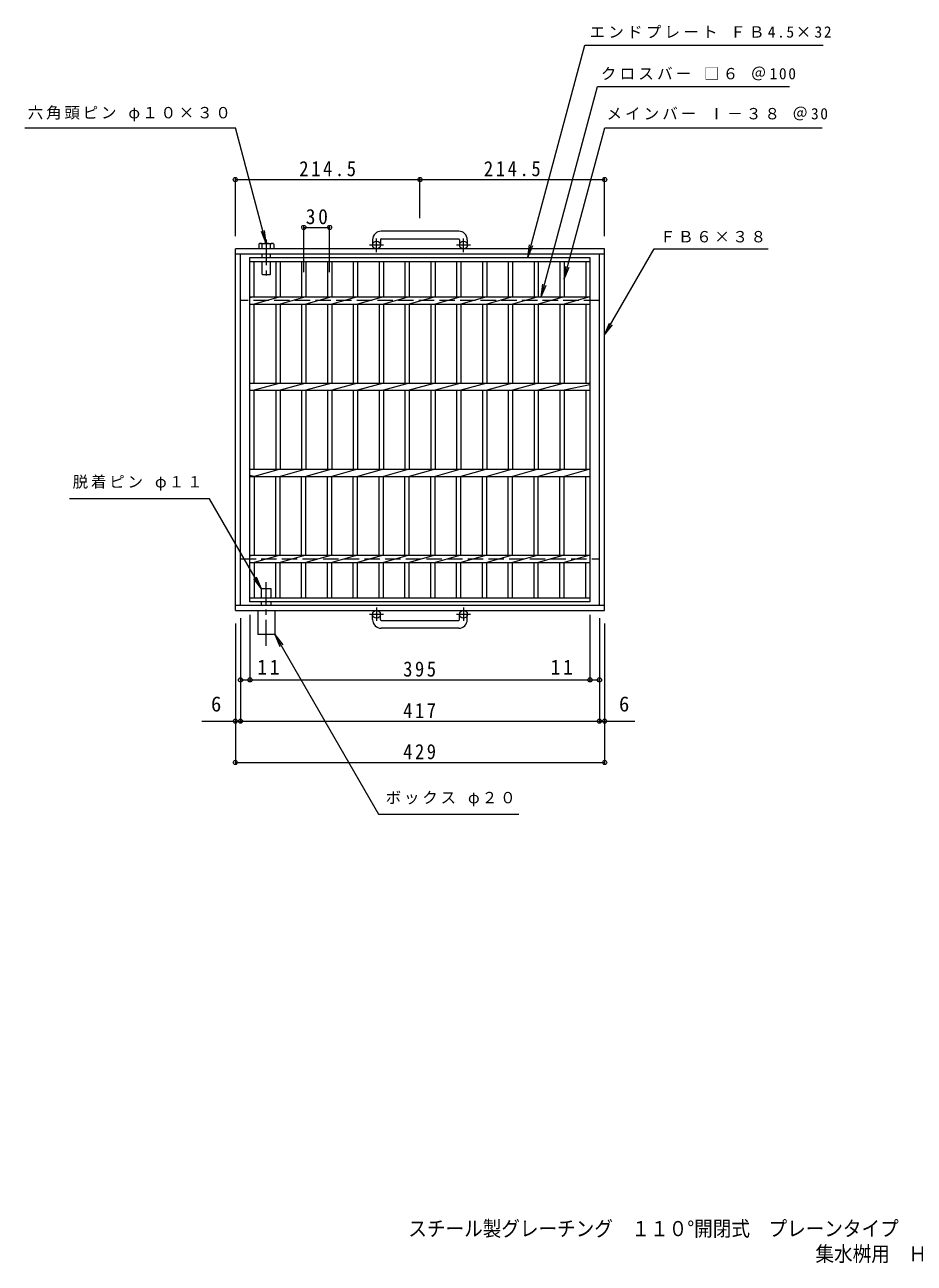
# Model space of a CAD drawing. Units: millimetres, scale not verified. Extents: x -958 to 877, y -823 to 616.
# Drawn here: x -958 to 76, y -823 to 616 of the extents above; entities that cross this region are included whole.
import ezdxf
from ezdxf.enums import TextEntityAlignment as Align

# ---------------------------------------------------------------- set-up
doc = ezdxf.new("R2010")
doc.units = ezdxf.units.MM
doc.header["$LTSCALE"] = 6
doc.header["$PDMODE"] = 32
doc.header["$PDSIZE"] = 4.8
doc.linetypes.add('CHAIN1', pattern=[8, 5, -1, 1, -1])
doc.linetypes.add('DASHED3', pattern=[4, 3, -1])
for name, color, linetype, lineweight in [('A-1', 2, 'Continuous', 9), ('A-2', 3, 'Continuous', 9), ('A-4', 7, 'Continuous', 9), ('A-5', 7, 'Continuous', 9), ('A-9', 4, 'Continuous', 9)]:
    doc.layers.add(name, color=color, linetype=linetype, lineweight=lineweight)
doc.layers.add('F-5_F-5ﾚｲﾔ', color=2, linetype='Continuous')
doc.styles.add('ＭＳ ゴシック', font='')
doc.styles.get('ＭＳ ゴシック').set_extended_font_data('MS Gothic')

msp = doc.modelspace()

# ---------------------------------------------------------------- linework, layer by layer
at = {"layer": 'A-1'}
for p, q in [((-453.533, 376.183), (-543.533, 376.183)), ((-553.533, 366.184), (-553.533, 360.084)), ((-544.533, 366.184), (-544.533, 360.084)), ((-543.533, 367.184), (-453.533, 367.184)), ((-452.533, 366.184), (-452.533, 360.084)), ((-443.533, 366.184), (-443.533, 360.084)), ((-284.033, 355.584), (-713.033, 355.584)), ((-713.033, -64.418), (-713.033, 355.584)), ((-284.033, 349.583), (-713.033, 349.583)), ((-707.033, -58.417), (-707.033, 349.583)), ((-290.033, -58.417), (-290.033, 349.583)), ((-713.033, -58.417), (-284.033, -58.417)), ((-553.533, -75.018), (-553.533, -68.918)), ((-544.533, -75.018), (-544.533, -68.918)), ((-452.533, -75.018), (-452.533, -68.918)), ((-443.533, -75.018), (-443.533, -68.918)), ((-543.533, -76.018), (-453.533, -76.018)), ((-453.533, -85.018), (-543.533, -85.018))]:
    msp.add_line(p, q, dxfattribs=at)
at = {"layer": 'A-1', "linetype": 'CHAIN1'}
for p, q in [((-540.87, 360.084), (-557.277, 360.084)), ((-549.033, 351.976), (-549.033, 367.574)), ((-439.87, 360.084), (-456.277, 360.084)), ((-448.033, 351.976), (-448.033, 367.574)), ((-540.87, -68.918), (-557.277, -68.918)), ((-549.033, -60.811), (-549.033, -76.408)), ((-439.87, -68.918), (-456.277, -68.918)), ((-448.033, -60.811), (-448.033, -76.408))]:
    msp.add_line(p, q, dxfattribs=at)
at = {"layer": 'A-1', "linetype": 'DASHED3'}
for p, q in [((-290.033, 295.583), (-707.033, 295.583)), ((-707.033, -4.418), (-290.033, -4.418))]:
    msp.add_line(p, q, dxfattribs=at)
at = {"layer": 'A-1'}
msp.add_lwpolyline([(-713.033, -64.418), (-284.033, -64.418), (-284.033, 355.584)], dxfattribs=at)
for centre in [(-549.033, 360.084), (-448.033, 360.084), (-549.033, -68.918), (-448.033, -68.918)]:
    msp.add_circle(centre, 4.5, dxfattribs=at)
for centre, radius, start, end in [((-543.533, 366.184), 10, 90, 180), ((-453.533, 366.184), 10, 0, 90), ((-543.533, 366.184), 1, 90, 180), ((-453.533, 366.184), 1, 0, 90), ((-543.533, -75.018), 10, 180, 270), ((-543.533, -75.018), 1, 180, 270), ((-453.533, -75.018), 10, 270, 0), ((-453.533, -75.018), 1, 270, 0)]:
    msp.add_arc(centre, radius, start, end, dxfattribs=at)
at = {"layer": 'A-2'}
for p, q in [((-696.033, -54.417), (-696.033, 345.583)), ((-696.033, 345.583), (-301.033, 345.583)), ((-301.033, 345.583), (-301.033, -54.417)), ((-696.033, 341.083), (-301.033, 341.083)), ((-691.032, 299.823), (-691.032, 341.083)), ((-666.032, 341.083), (-666.032, 299.823)), ((-661.033, 341.083), (-661.033, 299.823)), ((-636.032, 341.083), (-636.032, 299.823)), ((-631.032, 341.083), (-631.032, 299.823)), ((-606.033, 341.083), (-606.033, 299.823)), ((-601.033, 341.083), (-601.033, 299.823)), ((-576.032, 341.083), (-576.032, 299.823)), ((-571.033, 341.083), (-571.033, 299.823)), ((-546.033, 341.083), (-546.033, 299.823)), ((-541.032, 341.083), (-541.032, 299.823)), ((-516.032, 341.083), (-516.032, 299.823)), ((-511.033, 341.083), (-511.033, 299.823)), ((-486.032, 341.083), (-486.032, 299.823)), ((-481.033, 341.083), (-481.033, 299.823)), ((-456.033, 341.083), (-456.033, 299.823)), ((-451.033, 341.083), (-451.033, 299.823)), ((-426.032, 341.083), (-426.032, 299.823)), ((-421.033, 341.083), (-421.033, 299.823)), ((-396.032, 341.083), (-396.032, 299.823)), ((-391.033, 341.083), (-391.033, 299.823)), ((-366.033, 341.083), (-366.033, 299.823)), ((-361.033, 341.083), (-361.033, 299.823)), ((-336.033, 341.083), (-336.033, 299.823)), ((-331.033, 341.083), (-331.033, 299.823)), ((-306.033, 341.083), (-306.033, 299.823)), ((-691.032, 299.823), (-696.033, 298.823)), ((-696.033, 299.823), (-301.033, 299.823)), ((-696.033, 291.343), (-301.033, 291.343)), ((-661.033, 299.823), (-691.032, 291.343)), ((-691.032, 199.823), (-691.032, 291.343)), ((-666.032, 291.343), (-666.032, 199.823)), ((-631.032, 299.823), (-661.033, 291.343)), ((-661.033, 291.343), (-661.033, 199.823)), ((-636.032, 291.343), (-636.032, 199.823)), ((-601.033, 299.823), (-631.032, 291.343)), ((-631.032, 291.343), (-631.032, 199.823)), ((-606.033, 291.343), (-606.033, 199.823)), ((-571.033, 299.823), (-601.033, 291.343)), ((-601.033, 291.343), (-601.033, 199.823)), ((-576.032, 291.343), (-576.032, 199.823)), ((-541.032, 299.823), (-571.033, 291.343)), ((-571.033, 291.343), (-571.033, 199.823)), ((-546.033, 291.343), (-546.033, 199.823)), ((-511.033, 299.823), (-541.032, 291.343)), ((-541.032, 291.343), (-541.032, 199.823)), ((-516.032, 291.343), (-516.032, 199.823)), ((-481.033, 299.823), (-511.033, 291.343)), ((-511.033, 291.343), (-511.033, 199.823)), ((-486.032, 291.343), (-486.032, 199.823)), ((-451.032, 299.823), (-481.033, 291.343)), ((-481.033, 291.343), (-481.033, 199.823)), ((-456.033, 291.343), (-456.033, 199.823)), ((-421.033, 299.823), (-451.033, 291.343)), ((-451.033, 291.343), (-451.033, 199.823)), ((-426.032, 291.343), (-426.032, 199.823)), ((-391.033, 299.823), (-421.033, 291.343)), ((-421.033, 291.343), (-421.033, 199.823)), ((-396.032, 291.343), (-396.032, 199.823)), ((-361.033, 299.823), (-391.033, 291.343)), ((-391.033, 291.343), (-391.033, 199.823)), ((-366.033, 291.343), (-366.033, 199.823)), ((-331.033, 299.823), (-361.033, 291.343)), ((-361.033, 291.343), (-361.033, 199.823)), ((-336.033, 291.343), (-336.033, 199.823)), ((-301.032, 299.823), (-331.033, 291.343)), ((-331.033, 291.343), (-331.033, 199.823)), ((-306.033, 291.343), (-306.033, 199.823)), ((-691.032, 199.823), (-696.033, 198.823)), ((-696.033, 199.823), (-301.033, 199.823)), ((-696.033, 191.343), (-301.033, 191.343)), ((-661.033, 199.823), (-691.032, 191.343)), ((-691.032, 99.823), (-691.032, 191.343)), ((-666.032, 191.343), (-666.032, 99.823)), ((-631.032, 199.823), (-661.033, 191.343)), ((-661.033, 191.343), (-661.033, 99.823)), ((-636.032, 191.343), (-636.032, 99.823)), ((-601.033, 199.823), (-631.032, 191.343)), ((-631.032, 191.343), (-631.032, 99.823)), ((-606.033, 191.343), (-606.033, 99.823)), ((-571.033, 199.823), (-601.033, 191.343)), ((-601.033, 191.343), (-601.033, 99.823)), ((-576.032, 191.343), (-576.032, 99.823)), ((-541.032, 199.823), (-571.033, 191.343)), ((-571.033, 191.343), (-571.033, 99.823)), ((-546.033, 191.343), (-546.033, 99.823)), ((-511.033, 199.823), (-541.032, 191.343)), ((-541.032, 191.343), (-541.032, 99.823)), ((-516.032, 191.343), (-516.032, 99.823)), ((-481.033, 199.823), (-511.033, 191.343)), ((-511.033, 191.343), (-511.033, 99.823)), ((-486.032, 191.343), (-486.032, 99.823)), ((-451.032, 199.823), (-481.033, 191.343)), ((-481.033, 191.343), (-481.033, 99.823)), ((-456.033, 191.343), (-456.033, 99.823)), ((-421.033, 199.823), (-451.033, 191.343)), ((-451.033, 191.343), (-451.033, 99.823)), ((-426.032, 191.343), (-426.032, 99.823)), ((-391.033, 199.823), (-421.033, 191.343)), ((-421.033, 191.343), (-421.033, 99.823)), ((-396.032, 191.343), (-396.032, 99.823)), ((-361.033, 199.823), (-391.033, 191.343)), ((-391.033, 191.343), (-391.033, 99.823)), ((-366.033, 191.343), (-366.033, 99.823)), ((-331.033, 199.823), (-361.033, 191.343)), ((-361.033, 191.343), (-361.033, 99.823)), ((-336.033, 191.343), (-336.033, 99.823)), ((-301.033, 197.844), (-331.033, 191.343)), ((-331.033, 191.343), (-331.033, 99.823)), ((-306.033, 191.343), (-306.033, 99.823)), ((-691.032, 99.823), (-696.033, 98.823)), ((-696.033, 99.823), (-301.033, 99.823)), ((-691.032, 91.343), (-696.033, 92.343)), ((-696.033, 91.343), (-301.033, 91.343)), ((-661.033, 99.823), (-691.032, 91.343)), ((-691.032, 91.343), (-691.032, -0.177)), ((-666.032, -0.177), (-666.032, 91.343)), ((-631.032, 99.823), (-661.033, 91.343)), ((-661.033, -0.177), (-661.033, 91.343)), ((-636.032, -0.177), (-636.032, 91.343)), ((-601.033, 99.823), (-631.032, 91.343)), ((-631.032, -0.177), (-631.032, 91.343)), ((-606.033, -0.177), (-606.033, 91.343)), ((-571.033, 99.823), (-601.033, 91.343)), ((-601.033, -0.177), (-601.033, 91.343)), ((-576.032, -0.177), (-576.032, 91.343)), ((-541.032, 99.823), (-571.033, 91.343)), ((-571.033, -0.177), (-571.033, 91.343)), ((-546.033, -0.177), (-546.033, 91.343)), ((-511.033, 99.823), (-541.032, 91.343)), ((-541.032, -0.177), (-541.032, 91.343)), ((-516.032, -0.177), (-516.032, 91.343)), ((-481.033, 99.823), (-511.033, 91.343)), ((-511.033, -0.177), (-511.033, 91.343)), ((-486.032, -0.177), (-486.032, 91.343)), ((-451.032, 99.823), (-481.033, 91.343)), ((-481.033, -0.177), (-481.033, 91.343)), ((-456.033, -0.177), (-456.033, 91.343)), ((-421.033, 99.823), (-451.033, 91.343)), ((-451.033, -0.177), (-451.033, 91.343)), ((-426.032, -0.177), (-426.032, 91.343)), ((-391.033, 99.823), (-421.033, 91.343)), ((-421.033, -0.177), (-421.033, 91.343)), ((-396.032, -0.177), (-396.032, 91.343)), ((-361.033, 99.823), (-391.033, 91.343)), ((-391.033, -0.177), (-391.033, 91.343)), ((-366.033, -0.177), (-366.033, 91.343)), ((-331.033, 99.823), (-361.033, 91.343)), ((-361.033, -0.177), (-361.033, 91.343)), ((-336.033, -0.177), (-336.033, 91.343)), ((-301.032, 99.823), (-331.033, 91.343)), ((-331.033, -0.177), (-331.033, 91.343)), ((-306.033, -0.177), (-306.033, 91.343)), ((-691.032, -0.176), (-696.033, -1.177)), ((-696.033, -0.176), (-301.033, -0.176)), ((-696.033, -8.657), (-301.033, -8.657)), ((-661.033, -0.176), (-691.032, -8.657)), ((-691.032, -8.657), (-691.032, -49.918)), ((-666.032, -49.918), (-666.032, -8.657)), ((-631.032, -0.176), (-661.033, -8.657)), ((-661.033, -49.918), (-661.033, -8.657)), ((-636.032, -49.918), (-636.032, -8.657)), ((-601.033, -0.176), (-631.032, -8.657)), ((-631.032, -49.918), (-631.032, -8.657)), ((-606.033, -49.918), (-606.033, -8.657)), ((-571.033, -0.176), (-601.033, -8.657)), ((-601.033, -49.918), (-601.033, -8.657)), ((-576.032, -49.918), (-576.032, -8.657)), ((-541.032, -0.176), (-571.033, -8.657)), ((-571.033, -49.918), (-571.033, -8.657)), ((-546.033, -49.918), (-546.033, -8.657)), ((-511.033, -0.176), (-541.032, -8.657)), ((-541.032, -49.918), (-541.032, -8.657)), ((-516.032, -49.918), (-516.032, -8.657)), ((-481.033, -0.176), (-511.033, -8.657)), ((-511.033, -49.918), (-511.033, -8.657)), ((-486.032, -49.918), (-486.032, -8.657)), ((-451.032, -0.176), (-481.033, -8.657)), ((-481.033, -49.918), (-481.033, -8.657)), ((-456.033, -49.918), (-456.033, -8.657)), ((-421.033, -0.176), (-451.033, -8.657)), ((-451.033, -49.918), (-451.033, -8.657)), ((-426.032, -49.918), (-426.032, -8.657)), ((-391.033, -0.176), (-421.033, -8.657)), ((-421.033, -49.918), (-421.033, -8.657)), ((-396.032, -49.918), (-396.032, -8.657)), ((-361.033, -0.176), (-391.033, -8.657)), ((-391.033, -49.918), (-391.033, -8.657)), ((-366.033, -49.918), (-366.033, -8.657)), ((-331.033, -0.176), (-361.033, -8.657)), ((-361.033, -49.918), (-361.033, -8.657)), ((-336.033, -49.918), (-336.033, -8.657)), ((-301.032, -0.176), (-331.033, -8.657)), ((-331.033, -49.918), (-331.033, -8.657)), ((-306.033, -49.918), (-306.033, -8.657)), ((-301.033, -49.918), (-696.033, -49.918)), ((-301.033, -54.417), (-696.033, -54.417))]:
    msp.add_line(p, q, dxfattribs=at)
at = {"layer": 'A-4'}
for p, q in [((-713.033, 370.584), (-713.033, 437.983)), ((-713.033, 436.183), (-284.033, 436.183)), ((-498.533, 391.183), (-498.533, 437.983)), ((-284.033, 370.584), (-284.033, 437.983)), ((-633.532, 328.431), (-633.532, 382.326)), ((-633.532, 380.526), (-603.533, 380.526)), ((-603.533, 328.431), (-603.533, 382.326)), ((-696.033, -69.417), (-696.033, -146.818)), ((-301.033, -69.417), (-301.033, -146.818)), ((-713.033, -79.418), (-713.033, -242.818)), ((-707.033, -73.417), (-707.033, -194.818)), ((-290.033, -73.417), (-290.033, -194.818)), ((-284.033, -79.418), (-284.033, -242.818)), ((-707.033, -145.018), (-290.033, -145.018)), ((-751.969, -193.018), (-249.07, -193.018)), ((-713.033, -241.018), (-284.033, -241.018))]:
    msp.add_line(p, q, dxfattribs=at)
for p in [(-713.033, 436.183), (-498.533, 436.183), (-284.033, 436.183), (-633.532, 380.526), (-603.533, 380.526), (-707.033, -145.018), (-696.033, -145.018), (-301.033, -145.018), (-290.033, -145.018), (-713.033, -193.018), (-707.033, -193.018), (-290.033, -193.018), (-284.033, -193.018), (-713.033, -241.018), (-284.033, -241.018)]:
    msp.add_point(p, dxfattribs=at)
at = {"layer": 'A-5'}
for p, q in [((-957.675, 496.183), (-712.991, 496.183)), ((-677.033, 361.984), (-712.991, 496.183)), ((-677.033, 361.984), (-682.773, 375.842)), ((-677.033, 361.984), (-678.991, 376.855)), ((-373.18, 345.583), (-371.223, 360.455)), ((-373.18, 345.583), (-367.44, 359.441)), ((-331.033, 320.453), (-329.075, 335.325)), ((-331.033, 320.453), (-325.293, 334.311)), ((-357.762, 299.823), (-355.804, 314.694)), ((-357.762, 299.823), (-352.022, 313.681)), ((-284.033, 255.621), (-278.292, 269.48)), ((-284.033, 255.621), (-274.901, 267.522)), ((-743.033, 65.373), (-905.593, 65.373)), ((-682.533, -39.416), (-743.033, 65.373)), ((-682.533, -39.416), (-691.664, -27.516)), ((-682.533, -39.416), (-688.273, -25.558)), ((-667.033, -92.416), (-657.901, -104.317)), ((-667.033, -92.416), (-661.292, -106.274))]:
    msp.add_line(p, q, dxfattribs=at)
for points in [[(-373.18, 345.583), (-307.104, 592.183), (-29.978, 592.183)], [(-357.762, 299.823), (-292.286, 544.183), (-69.406, 544.183)], [(-331.033, 320.453), (-283.946, 496.183), (-31.382, 496.183)], [(-284.033, 255.621), (-226.319, 355.584), (-94.205, 355.584)], [(-667.033, -92.416), (-546.596, -301.018), (-383.87, -301.018)]]:
    msp.add_lwpolyline(points, dxfattribs=at)
at = {"layer": 'A-9'}
for p, q in [((-685.918, 361.24), (-685.918, 355.584)), ((-683.975, 361.984), (-670.09, 361.984)), ((-682.033, 355.584), (-682.033, 361.24)), ((-672.033, 355.584), (-672.033, 361.24)), ((-668.148, 361.24), (-668.148, 355.584)), ((-682.033, 345.584), (-682.033, 349.584)), ((-672.033, 345.584), (-672.033, 349.584)), ((-682.033, 326.396), (-682.033, 341.084)), ((-672.033, 326.396), (-672.033, 341.084)), ((-681.221, 325.584), (-682.033, 326.396)), ((-672.845, 325.584), (-681.221, 325.584)), ((-672.845, 325.584), (-672.033, 326.396)), ((-671.533, -39.416), (-682.533, -39.416)), ((-682.533, -49.416), (-682.533, -39.416)), ((-671.533, -49.416), (-671.533, -39.416)), ((-682.533, -58.416), (-682.533, -54.416)), ((-671.533, -58.416), (-671.533, -54.416)), ((-687.033, -64.416), (-687.033, -92.416)), ((-667.033, -64.416), (-667.033, -92.416)), ((-667.033, -92.416), (-687.033, -92.416))]:
    msp.add_line(p, q, dxfattribs=at)
at = {"layer": 'A-9', "linetype": 'CHAIN1'}
for p, q in [((-677.033, 366.682), (-677.033, 322.051)), ((-677.033, -105.444), (-677.033, -31.52))]:
    msp.add_line(p, q, dxfattribs=at)
at = {"layer": 'A-9'}
for centre, radius, start, end in [((-683.975, 359.074), 2.91, 48.12389, 131.8763), ((-677.033, 344.794), 17.19, 73.09029, 106.90971), ((-670.09, 359.074), 2.91, 48.1237, 131.87611)]:
    msp.add_arc(centre, radius, start, end, dxfattribs=at)

# ---------------------------------------------------------------- texts
at = {"layer": 'A-4', "color": 2, "style": 'ＭＳ ゴシック'}
for p in [(-741.29, -187.018), (-267.308, -187.018)]:
    msp.add_text('6', height=17.6, dxfattribs=at).set_placement(p, align=Align.BOTTOM_LEFT)
at = {"layer": 'A-4', "color": 2, "char_height": 17.6, "attachment_point": 7, "style": 'ＭＳ ゴシック'}
for s, insert in [('\\T1.28;\\W0.9;214.5', (-638.783, 439.783)), ('\\T1.28;\\W0.9;214.5', (-424.283, 439.783)), ('\\T1.27;\\W0.95;30', (-631.283, 384.126)), ('\\T1.27;\\W0.95;11', (-687.576, -139.018)), ('\\T1.27;\\W0.9;395', (-518.033, -141.418)), ('\\T1.27;\\W0.95;11', (-346.757, -139.018)), ('\\T1.27;\\W0.9;417', (-518.033, -189.418)), ('\\T1.27;\\W0.9;429', (-518.033, -237.418))]:
    msp.add_mtext(s, dxfattribs=dict(at, insert=insert))
at = {"layer": 'A-5', "char_height": 13.2, "attachment_point": 7, "style": 'ＭＳ ゴシック'}
for s, insert in [('\\T1.21;エンドプレート\\~ＦＢ4.5×32', (-301.478, 600.239)), ('\\T1.21;クロスバー\\~□６\\~＠100', (-288.406, 551.371)), ('\\T1.18;六角頭ピン\\~φ１０×３０', (-954.124, 503.688)), ('\\T1.2;メインバー\\~Ⅰ－３８\\~＠30', (-281.882, 504.866)), ('\\T1.17;ＦＢ６×３８', (-219.738, 362.985)), ('\\T1.18;脱着ピン\\~φ１１', (-902.042, 74.876)), ('\\T1.18;ボックス\\~φ２０', (-538.37, -291.97))]:
    msp.add_mtext(s, dxfattribs=dict(at, insert=insert))
at = {"layer": 'F-5_F-5ﾚｲﾔ', "style": 'ＭＳ ゴシック', "width": 0.9}
for s, p in [('スチール製グレーチング\u3000１１０°開閉式\u3000プレーンタイプ', (-512.046, -796.524)), ('集水桝用\u3000ＨＳＦ\u3000３４３８', (-39.071, -825.907))]:
    msp.add_text(s, height=17.6, dxfattribs=at).set_placement(p, align=Align.BOTTOM_LEFT)

doc.saveas('drawing.dxf')
